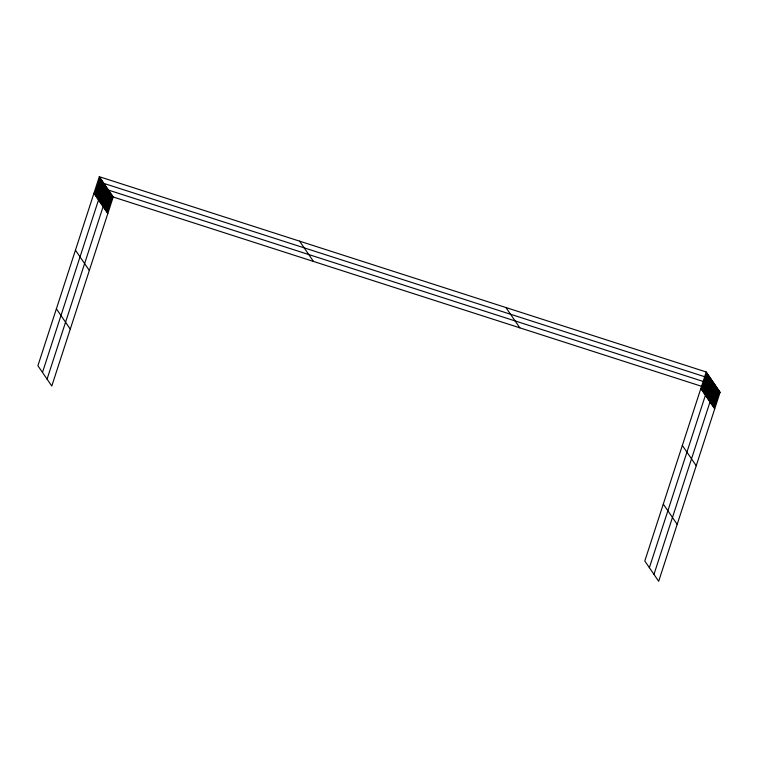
<?xml version="1.0" encoding="UTF-8"?>
<svg xmlns="http://www.w3.org/2000/svg" width="758" height="758" viewBox="0 0 758 758"><rect width="100%" height="100%" fill="white"/><g stroke="black" fill="none" stroke-linecap="round" stroke-linejoin="round"><path stroke-width="1.14" d="M99.317 176.718L37.9 365.735L51.79 386.021L113.198 197.004L99.317 176.718L706.21 371.979L720.1 392.265L658.683 581.282L644.802 560.996L706.21 371.979M94.598 194.219L99.971 177.675M95.252 195.176L100.624 178.632M95.906 196.132L101.278 179.589M96.56 197.089L101.932 180.546M97.213 198.046L102.586 181.503M97.867 199.003L103.24 182.46M42.486 372.434L103.903 183.417L710.796 378.678L649.379 567.695M99.175 200.908L104.557 184.365M99.829 201.865L105.21 185.322M100.482 202.822L105.864 186.279M101.146 203.779L106.518 187.235M101.799 204.736L107.172 188.192M102.453 205.693L107.826 189.149M47.062 379.123L108.479 190.106L715.381 385.367L653.965 574.384M103.78 207.635L109.152 191.092M104.452 208.621L109.834 192.077M105.125 209.606L110.507 193.063M105.807 210.591L111.18 194.048M106.48 211.577L111.852 195.033M107.153 212.562L112.525 196.019M701.491 389.479L706.863 372.936M702.145 390.436L707.527 373.893M702.799 391.393L708.18 374.85M703.452 392.35L708.834 375.807M704.116 393.307L709.488 376.764M704.769 394.264L710.142 377.721M706.077 396.169L711.449 379.635M706.731 397.126L712.103 380.582M707.385 398.083L712.757 381.539M708.038 399.04L713.411 382.496M708.692 399.997L714.064 383.453M709.346 400.954L714.728 384.41M710.682 402.896L716.054 386.353M711.355 403.881L716.727 387.338M712.027 404.867L717.4 388.323M712.7 405.852L718.072 389.309M713.373 406.838L718.755 390.294M714.055 407.823L719.427 391.28M113.198 197.004L720.1 392.265M700.837 388.522L714.728 408.808M682.342 445.439L696.232 465.725M663.288 504.079L677.178 524.365M505.937 307.54L519.827 327.826M299.59 241.158L313.48 261.434M93.945 193.262L107.826 213.548M75.449 250.178L89.33 270.464M56.395 308.819L70.276 329.105"/></g></svg>
